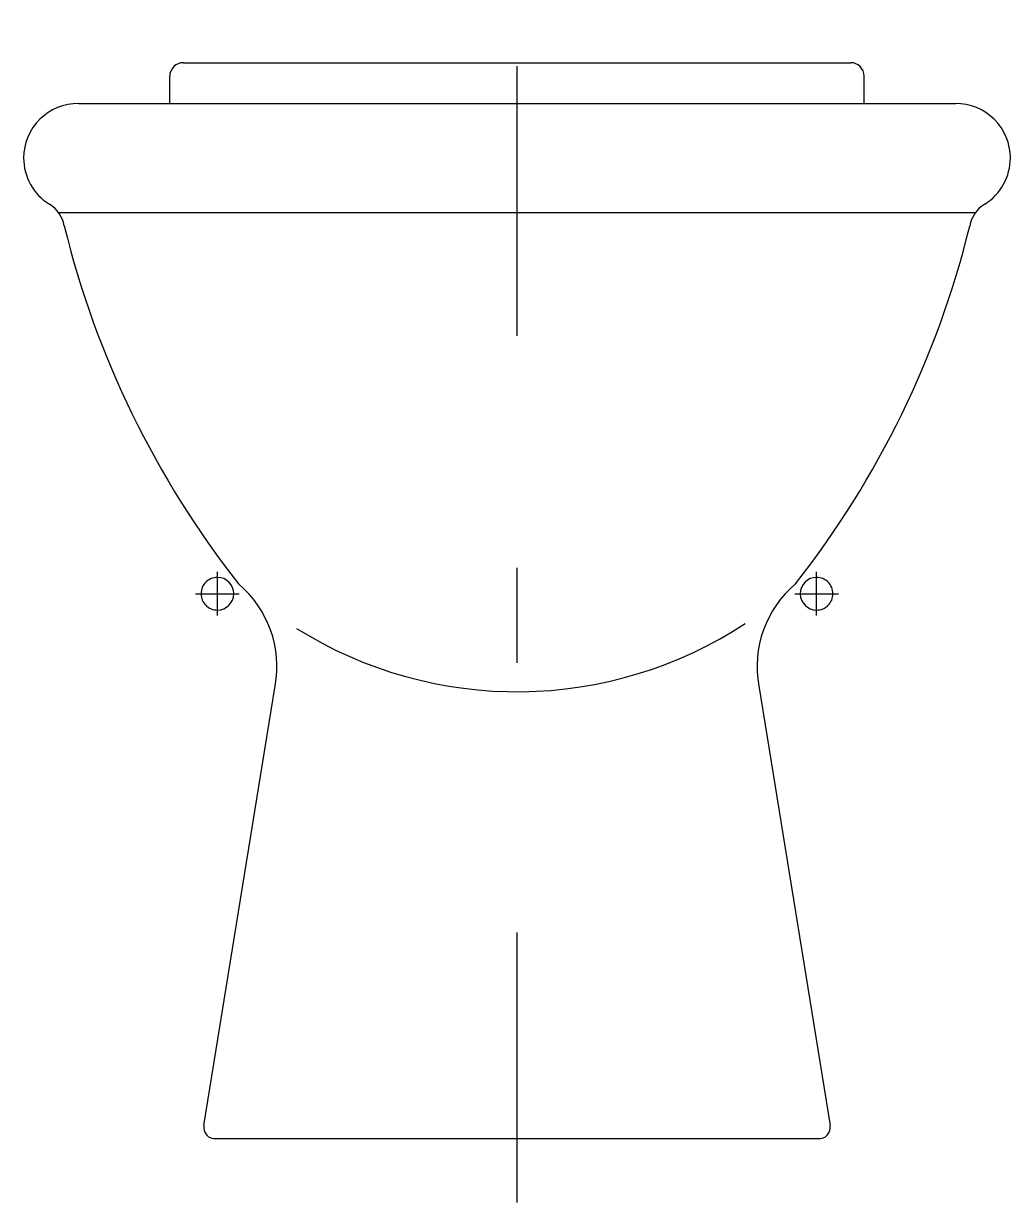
# Model space of a CAD drawing. Extents: x -713.066 to -712.7, y 574.346 to 574.783.
import ezdxf

# ---------------------------------------------------------------- set-up
doc = ezdxf.new("R2010")
doc.units = 0
doc.header["$LTSCALE"] = 0.282628
doc.header["$MEASUREMENT"] = 0
doc.linetypes.add('AXES', pattern=[0.54, 0.3, -0.08, 0.08, -0.08])
doc.linetypes.add('CONTINU', pattern=[0])
doc.layers.get('0').update_dxf_attribs({"linetype": 'CONTINUOUS'})
doc.layers.add('DECA_EIXOS', color=5, linetype='AXES')

msp = doc.modelspace()

# ---------------------------------------------------------------- linework, layer by layer
at = {"linetype": 'CONTINU'}
for points in [[(-713.00687, 574.76882, 0.414214), (-713.01192, 574.76378)], [(-712.75453, 574.76378, 0.414213), (-712.75957, 574.76882)], [(-713.04576, 574.75371, 0.414219), (-713.06608, 574.73352)], [(-712.70037, 574.73352, 0.414266), (-712.72069, 574.75371)], [(-713.06608, 574.73352, 0.259375), (-713.05653, 574.71641)], [(-712.70989, 574.71642, 0.259367), (-712.70037, 574.73352)], [(-713.051, 574.70829, 0.21203), (-713.05653, 574.71641)], [(-712.70989, 574.71642, 0.212682), (-712.71545, 574.70828)], [(-713.051, 574.70829, 0.106667), (-712.98645, 574.57567)], [(-712.78, 574.57567, 0.106663), (-712.71545, 574.70828)], [(-712.99426, 574.56594, 1), (-712.99426, 574.57806)], [(-712.97281, 574.53784, 0.267815), (-712.98645, 574.57567)], [(-712.78, 574.57567, 0.267813), (-712.79363, 574.53784)], [(-712.77219, 574.57806, 1), (-712.77219, 574.56594)], [(-712.96488, 574.55913, 0.293368), (-712.79862, 574.56102)], [(-712.99926, 574.37487, 0.502509), (-712.99481, 574.37013)], [(-712.77164, 574.37013, 0.502428), (-712.76719, 574.37487)]]:
    msp.add_lwpolyline(points, format="xyb", dxfattribs=at)
for points in [[(-713.00687, 574.76882), (-712.75957, 574.76882)], [(-713.01192, 574.75371), (-713.01192, 574.76378)], [(-712.75453, 574.75371), (-712.75453, 574.76378)], [(-713.04576, 574.75371), (-712.72069, 574.75371)], [(-713.05319, 574.71334), (-712.71325, 574.71334)], [(-712.99426, 574.56392), (-712.99426, 574.58007)], [(-712.77219, 574.56392), (-712.77219, 574.58007)], [(-712.99926, 574.37487), (-712.97281, 574.53784)], [(-712.79363, 574.53784), (-712.76719, 574.37487)], [(-712.99481, 574.37013), (-712.77164, 574.37013)]]:
    msp.add_lwpolyline(points, dxfattribs=at)
at = {"layer": 'DECA_EIXOS'}
for points in [[(-712.88322, 574.66756), (-712.88322, 574.78331)], [(-712.88322, 574.3464), (-712.88322, 574.58157)], [(-713.00233, 574.572), (-712.98618, 574.572)], [(-712.78027, 574.572), (-712.76412, 574.572)]]:
    msp.add_lwpolyline(points, dxfattribs=at)
for points in [[(-712.99426, 574.57806, 1), (-712.99426, 574.56594)], [(-712.77219, 574.56594, 1), (-712.77219, 574.57806)]]:
    msp.add_lwpolyline(points, format="xyb", dxfattribs=at)

doc.saveas('drawing.dxf')
